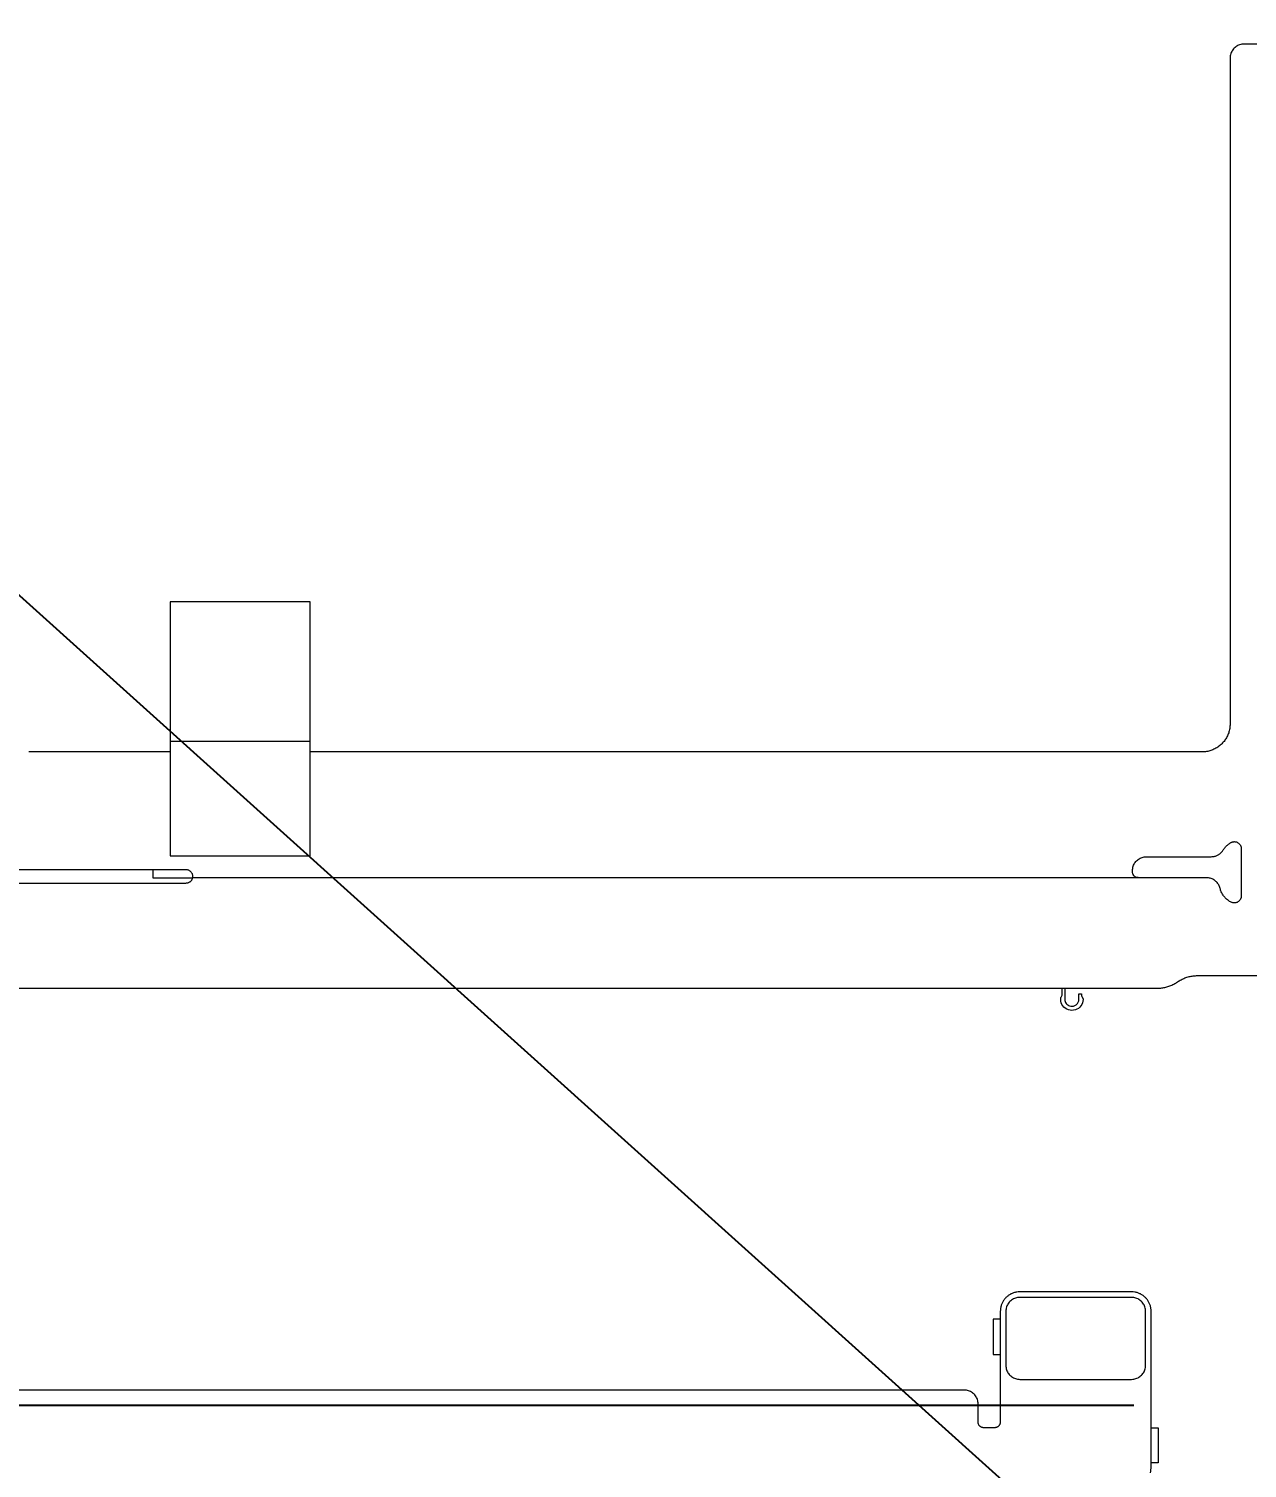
# Model space of a CAD drawing. Header units: millimetres. Extents: x 1863 to 2194, y 977 to 1295.
# Drawn here: x 1972.9 to 2016.5, y 1150.2 to 1201.7 of the extents above; entities that cross this region are included whole.
import ezdxf

# ---------------------------------------------------------------- set-up
doc = ezdxf.new("R2010")
doc.units = ezdxf.units.MM
doc.layers.add('2', color=7, linetype='Continuous', true_color=0xffffff)
doc.layers.add('BMLJ', color=4, linetype='Continuous')
doc.layers.get('0').off()
doc.styles.get("Standard").update_dxf_attribs({"font": 'txt', "bigfont": 'gbcbig.shx'})
doc.dimstyles.new('ISO-25', dxfattribs={"dimtxt": 2.5, "dimasz": 2.5, "dimexe": 1.25, "dimexo": 0.625, "dimtad": 1, "dimtxsty": 'Standard', "dimcen": 2.5, "dimadec": 0, "dimazin": 0, "dimtfac": 1, "dimtmove": 0, "dimatfit": 3, "dimfxl": 1, "dimarcsym": 0})

# ---------------------------------------------------------------- blocks, each defined once
blk = doc.blocks.new('A$C1B9535D9')
at = {"layer": '2', "color": 35, "linetype": 'Continuous', "lineweight": 18}
for p, q in [((5.427, 113.32), (5.427, 113.57)), ((5.427, 113.57), (6.689, 113.57)), ((6.689, 113.57), (6.689, 113.32)), ((1.546, 107.92), (1.546, 107.67)), ((1.546, 107.67), (2.808, 107.67)), ((2.808, 107.67), (2.808, 107.92))]:
    blk.add_line(p, q, dxfattribs=at)
for points, degree in [([(1.15, 113.31), (1.114, 113.302), (1.079, 113.293), (1.043, 113.284)], 3), ([(1.264, 113.32), (1.226, 113.317), (1.188, 113.313), (1.15, 113.31)], 3), ([(6.826, 113.32), (1.264, 113.32)], 1), ([(7.041, 113.302), (6.969, 113.308), (6.897, 113.314), (6.826, 113.32)], 3), ([(0.6, 112.841), (0.591, 112.805), (0.582, 112.77), (0.573, 112.734)], 3), ([(0.642, 112.942), (0.628, 112.908), (0.614, 112.875), (0.6, 112.841)], 3), ([(0.699, 113.033), (0.68, 113.003), (0.661, 112.972), (0.642, 112.942)], 3), ([(0.769, 113.115), (0.746, 113.087), (0.722, 113.06), (0.699, 113.033)], 3), ([(0.851, 113.185), (0.823, 113.161), (0.796, 113.138), (0.769, 113.115)], 3), ([(0.82, 112.849), (0.809, 112.825), (0.799, 112.801), (0.789, 112.777)], 3), ([(0.86, 112.915), (0.847, 112.893), (0.833, 112.871), (0.82, 112.849)], 3), ([(0.942, 113.241), (0.912, 113.223), (0.881, 113.204), (0.851, 113.185)], 3), ([(0.91, 112.973), (0.894, 112.954), (0.877, 112.934), (0.86, 112.915)], 3), ([(0.969, 113.023), (0.949, 113.007), (0.93, 112.99), (0.91, 112.973)], 3), ([(1.043, 113.284), (1.009, 113.27), (0.976, 113.256), (0.942, 113.241)], 3), ([(1.034, 113.064), (1.012, 113.051), (0.99, 113.037), (0.969, 113.023)], 3), ([(1.106, 113.094), (1.082, 113.084), (1.058, 113.074), (1.034, 113.064)], 3), ([(1.183, 113.113), (1.157, 113.107), (1.131, 113.101), (1.106, 113.094)], 3), ([(1.264, 113.12), (1.237, 113.118), (1.21, 113.116), (1.183, 113.113)], 3), ([(3.196, 113.12), (1.264, 113.12)], 1), ([(3.277, 113.113), (3.25, 113.116), (3.223, 113.118), (3.196, 113.12)], 3), ([(3.354, 113.094), (3.329, 113.101), (3.303, 113.107), (3.277, 113.113)], 3), ([(3.426, 113.064), (3.402, 113.074), (3.378, 113.084), (3.354, 113.094)], 3), ([(3.491, 113.023), (3.47, 113.037), (3.448, 113.051), (3.426, 113.064)], 3), ([(3.55, 112.973), (3.53, 112.99), (3.511, 113.007), (3.491, 113.023)], 3), ([(3.6, 112.915), (3.583, 112.934), (3.566, 112.954), (3.55, 112.973)], 3), ([(3.64, 112.849), (3.627, 112.871), (3.613, 112.893), (3.6, 112.915)], 3), ([(3.671, 112.777), (3.661, 112.801), (3.65, 112.825), (3.64, 112.849)], 3), ([(0.573, 112.734), (0.57, 112.696), (0.567, 112.658), (0.564, 112.62)], 3), ([(0.564, 112.62), (0.564, 108.62)], 1), ([(0.77, 112.7), (0.768, 112.673), (0.766, 112.646), (0.764, 112.619)], 3), ([(0.764, 112.619), (0.764, 108.619)], 1), ([(0.789, 112.777), (0.783, 112.752), (0.777, 112.726), (0.77, 112.7)], 3), ([(3.69, 112.7), (3.683, 112.726), (3.677, 112.752), (3.671, 112.777)], 3), ([(3.696, 112.619), (3.694, 112.646), (3.692, 112.673), (3.69, 112.7)], 3), ([(3.696, 108.619), (3.696, 112.619)], 1), ([(0.564, 108.62), (0.567, 108.582), (0.57, 108.545), (0.573, 108.507)], 3), ([(0.573, 108.507), (0.582, 108.471), (0.591, 108.435), (0.6, 108.399)], 3), ([(0.6, 108.399), (0.614, 108.365), (0.628, 108.332), (0.642, 108.298)], 3), ([(0.642, 108.298), (0.661, 108.268), (0.68, 108.237), (0.699, 108.207)], 3), ([(0.699, 108.207), (0.722, 108.179), (0.746, 108.152), (0.769, 108.125)], 3), ([(0.764, 108.619), (0.766, 108.592), (0.768, 108.565), (0.77, 108.538)], 3), ([(0.77, 108.538), (0.777, 108.512), (0.783, 108.487), (0.789, 108.461)], 3), ([(0.789, 108.461), (0.799, 108.437), (0.809, 108.413), (0.82, 108.39)], 3), ([(0.82, 108.39), (0.833, 108.368), (0.847, 108.346), (0.86, 108.324)], 3), ([(0.86, 108.324), (0.877, 108.305), (0.894, 108.285), (0.91, 108.266)], 3), ([(0.91, 108.266), (0.93, 108.249), (0.949, 108.233), (0.969, 108.216)], 3), ([(0.969, 108.216), (0.99, 108.202), (1.012, 108.189), (1.034, 108.175)], 3), ([(1.034, 108.175), (1.058, 108.165), (1.082, 108.155), (1.106, 108.145)], 3), ([(3.354, 108.145), (3.378, 108.155), (3.402, 108.165), (3.426, 108.175)], 3), ([(3.426, 108.175), (3.448, 108.189), (3.47, 108.202), (3.491, 108.216)], 3), ([(3.491, 108.216), (3.511, 108.233), (3.53, 108.249), (3.55, 108.266)], 3), ([(3.55, 108.266), (3.566, 108.285), (3.583, 108.305), (3.6, 108.324)], 3), ([(3.6, 108.324), (3.613, 108.346), (3.627, 108.368), (3.64, 108.39)], 3), ([(3.64, 108.39), (3.65, 108.413), (3.661, 108.437), (3.671, 108.461)], 3), ([(3.671, 108.461), (3.677, 108.487), (3.683, 108.512), (3.69, 108.538)], 3), ([(3.69, 108.538), (3.692, 108.565), (3.694, 108.592), (3.696, 108.619)], 3), ([(0.769, 108.125), (0.796, 108.102), (0.823, 108.078), (0.851, 108.055)], 3), ([(0.851, 108.055), (0.881, 108.036), (0.912, 108.017), (0.942, 107.998)], 3), ([(0.942, 107.998), (0.976, 107.984), (1.009, 107.97), (1.043, 107.956)], 3), ([(1.043, 107.956), (1.079, 107.947), (1.114, 107.938), (1.15, 107.929)], 3), ([(1.106, 108.145), (1.131, 108.139), (1.157, 108.132), (1.183, 108.126)], 3), ([(1.15, 107.929), (1.188, 107.926), (1.226, 107.923), (1.264, 107.92)], 3), ([(1.183, 108.126), (1.21, 108.124), (1.237, 108.122), (1.264, 108.12)], 3), ([(1.264, 108.12), (3.196, 108.12)], 1), ([(1.264, 107.92), (5.224, 107.92)], 1), ([(3.196, 108.12), (3.223, 108.122), (3.25, 108.124), (3.277, 108.126)], 3), ([(3.277, 108.126), (3.303, 108.132), (3.329, 108.139), (3.354, 108.145)], 3), ([(5.224, 107.92), (5.244, 107.919)], 1), ([(5.244, 107.919), (5.254, 107.918), (5.264, 107.916), (5.274, 107.914)], 3), ([(5.274, 107.914), (5.284, 107.911), (5.293, 107.908), (5.303, 107.905)], 3), ([(5.303, 107.905), (5.312, 107.901), (5.32, 107.896), (5.329, 107.892)], 3), ([(5.329, 107.892), (5.337, 107.886), (5.345, 107.881), (5.353, 107.875)], 3), ([(5.353, 107.875), (5.36, 107.869), (5.367, 107.862), (5.374, 107.855)], 3), ([(5.374, 107.855), (5.38, 107.848), (5.386, 107.84), (5.392, 107.832)], 3), ([(5.392, 107.832), (5.397, 107.824), (5.402, 107.815), (5.407, 107.807)], 3), ([(5.407, 107.807), (5.411, 107.798), (5.414, 107.789), (5.418, 107.78)], 3), ([(5.418, 107.78), (5.42, 107.77), (5.422, 107.76), (5.425, 107.75)], 3), ([(5.425, 107.75), (5.425, 107.74), (5.426, 107.73), (5.427, 107.72)], 3), ([(5.427, 107.72), (5.427, 107.328)], 1), ([(4.499, 107.122), (4.473, 107.116), (4.448, 107.109), (4.422, 107.103)], 3), ([(4.58, 107.128), (4.553, 107.126), (4.526, 107.124), (4.499, 107.122)], 3), ([(5.227, 107.128), (4.58, 107.128)], 1), ([(5.259, 107.131), (5.249, 107.13), (5.238, 107.129), (5.227, 107.128)], 3), ([(5.29, 107.139), (5.28, 107.136), (5.27, 107.134), (5.259, 107.131)], 3), ([(5.319, 107.151), (5.309, 107.147), (5.3, 107.143), (5.29, 107.139)], 3), ([(5.345, 107.167), (5.336, 107.161), (5.328, 107.156), (5.319, 107.151)], 3), ([(5.368, 107.187), (5.361, 107.18), (5.353, 107.174), (5.345, 107.167)], 3), ([(5.388, 107.21), (5.382, 107.202), (5.375, 107.195), (5.368, 107.187)], 3), ([(5.405, 107.236), (5.399, 107.227), (5.394, 107.219), (5.388, 107.21)], 3), ([(5.417, 107.265), (5.413, 107.255), (5.409, 107.246), (5.405, 107.236)], 3), ([(5.424, 107.295), (5.422, 107.285), (5.419, 107.275), (5.417, 107.265)], 3), ([(5.427, 107.328), (5.426, 107.317), (5.425, 107.306), (5.424, 107.295)], 3), ([(4.087, 106.709), (4.084, 106.682), (4.082, 106.655), (4.08, 106.628)], 3), ([(4.08, 106.628), (4.08, 31.849)], 1), ([(4.106, 106.786), (4.099, 106.761), (4.093, 106.735), (4.087, 106.709)], 3), ([(4.136, 106.858), (4.126, 106.834), (4.116, 106.81), (4.106, 106.786)], 3), ([(4.177, 106.924), (4.163, 106.902), (4.149, 106.88), (4.136, 106.858)], 3), ([(4.227, 106.982), (4.21, 106.962), (4.193, 106.943), (4.177, 106.924)], 3), ([(4.285, 107.032), (4.265, 107.015), (4.246, 106.999), (4.227, 106.982)], 3), ([(4.35, 107.073), (4.328, 107.059), (4.307, 107.045), (4.285, 107.032)], 3), ([(4.422, 107.103), (4.398, 107.093), (4.374, 107.083), (4.35, 107.073)], 3)]:
    blk.add_open_spline(points, degree=degree, dxfattribs=at)
blk = doc.blocks.new('*D8')
at = {"layer": 'BMLJ', "color": 0, "lineweight": -2, "transparency": 16777216}
for p, q in [((2012.465, 1238.46), (1865.418, 1238.46)), ((1866.668, 1235.96), (1866.668, 1154.96)), ((2012.465, 1152.46), (1865.418, 1152.46))]:
    blk.add_line(p, q, dxfattribs=at)
at = {"layer": 'BMLJ', "color": 0, "transparency": 16777216}
for points in [[(1866.251, 1235.96), (1867.084, 1235.96), (1866.668, 1238.46)], [(1866.251, 1154.96), (1867.084, 1154.96), (1866.668, 1152.46)]]:
    blk.add_solid(points, dxfattribs=at)
at = {"layer": 'BMLJ', "color": 0, "transparency": 16777216, "insert": (1864.793, 1195.46), "char_height": 2.5, "attachment_point": 5, "rotation": 90}
blk.add_mtext('86', dxfattribs=at)

msp = doc.modelspace()

# ---------------------------------------------------------------- linework, layer by layer
at = {"layer": '2', "color": 35, "linetype": 'Continuous', "lineweight": 18}
for p, q in [((1977.986, 1181.217), (1977.986, 1176.218)), ((1982.99, 1181.217), (1977.986, 1181.217)), ((1982.99, 1176.218), (1982.99, 1181.217)), ((1982.99, 1176.218), (1977.986, 1176.218)), ((1977.368, 1171.643), (1977.368, 1171.343)), ((2009.851, 1167.023), (2009.852, 1167.032)), ((2009.851, 1167.014), (2009.851, 1167.023)), ((2009.851, 1166.997), (2009.851, 1167.014)), ((2009.856, 1166.932), (2009.851, 1166.997)), ((2009.852, 1167.032), (2009.854, 1167.04)), ((2009.854, 1167.04), (2009.856, 1167.049)), ((2009.856, 1167.049), (2009.859, 1167.057)), ((2009.859, 1167.057), (2009.862, 1167.065)), ((2009.862, 1167.065), (2009.866, 1167.072)), ((2009.866, 1167.072), (2009.876, 1167.09)), ((2009.879, 1167.09), (2009.895, 1167.118)), ((2009.893, 1167.392), (2009.893, 1167.393)), ((2009.895, 1167.387), (2009.893, 1167.392)), ((2009.896, 1167.381), (2009.895, 1167.387)), ((2009.895, 1167.118), (2009.901, 1167.146)), ((2009.897, 1167.376), (2009.896, 1167.381)), ((2009.898, 1167.37), (2009.897, 1167.376)), ((2009.899, 1167.364), (2009.898, 1167.37)), ((2009.9, 1167.358), (2009.899, 1167.364)), ((2009.9, 1167.353), (2009.9, 1167.358)), ((2009.901, 1167.347), (2009.9, 1167.353)), ((2009.901, 1167.341), (2009.901, 1167.347)), ((2009.901, 1167.335), (2009.901, 1167.341)), ((2009.901, 1167.146), (2009.901, 1167.335)), ((2009.995, 1167.393), (2009.995, 1167.392)), ((2009.995, 1167.392), (2009.996, 1167.387)), ((2009.996, 1167.387), (2009.997, 1167.381)), ((2009.997, 1167.381), (2009.998, 1167.376)), ((2009.998, 1167.376), (2009.999, 1167.37)), ((2009.999, 1167.37), (2010, 1167.364)), ((2010, 1167.364), (2010, 1167.358)), ((2010, 1167.358), (2010.001, 1167.353)), ((2010.001, 1167.353), (2010.001, 1167.347)), ((2010.001, 1167.347), (2010.001, 1167.341)), ((2010.001, 1167.341), (2010.001, 1167.335)), ((2010.001, 1167.335), (2010.001, 1166.997)), ((2010.001, 1166.997), (2010.005, 1166.956)), ((2010.5, 1166.97), (2010.502, 1166.997)), ((2010.502, 1166.997), (2010.502, 1167.192)), ((2010.502, 1167.192), (2010.6, 1167.192)), ((2010.6, 1167.192), (2010.6, 1167.13)), ((2010.6, 1167.13), (2010.606, 1167.095)), ((2010.606, 1167.095), (2010.622, 1167.07)), ((2010.622, 1167.07), (2010.627, 1167.063)), ((2010.627, 1167.063), (2010.632, 1167.056)), ((2010.632, 1167.056), (2010.637, 1167.048)), ((2010.637, 1167.048), (2010.641, 1167.041)), ((2010.641, 1167.041), (2010.644, 1167.032)), ((2010.644, 1167.032), (2010.646, 1167.024)), ((2010.646, 1167.024), (2010.649, 1167.015)), ((2010.649, 1167.015), (2010.65, 1167.007)), ((2010.65, 1167.007), (2010.651, 1166.998)), ((2010.651, 1166.998), (2010.651, 1166.989)), ((2009.872, 1166.87), (2009.856, 1166.932)), ((2009.896, 1166.812), (2009.872, 1166.87)), ((2009.928, 1166.76), (2009.896, 1166.812)), ((2009.968, 1166.713), (2009.928, 1166.76)), ((2010.015, 1166.673), (2009.968, 1166.713)), ((2010.005, 1166.956), (2010.014, 1166.917)), ((2010.014, 1166.917), (2010.029, 1166.882)), ((2010.067, 1166.641), (2010.015, 1166.673)), ((2010.029, 1166.882), (2010.05, 1166.849)), ((2010.05, 1166.849), (2010.075, 1166.82)), ((2010.125, 1166.616), (2010.067, 1166.641)), ((2010.075, 1166.82), (2010.104, 1166.795)), ((2010.104, 1166.795), (2010.136, 1166.775)), ((2010.186, 1166.601), (2010.125, 1166.616)), ((2010.136, 1166.775), (2010.172, 1166.759)), ((2010.172, 1166.759), (2010.211, 1166.75)), ((2010.251, 1166.596), (2010.186, 1166.601)), ((2010.211, 1166.75), (2010.251, 1166.747)), ((2010.251, 1166.747), (2010.28, 1166.748)), ((2010.315, 1166.601), (2010.251, 1166.596)), ((2010.28, 1166.748), (2010.308, 1166.753)), ((2010.308, 1166.753), (2010.336, 1166.761)), ((2010.376, 1166.616), (2010.315, 1166.601)), ((2010.336, 1166.761), (2010.361, 1166.772)), ((2010.361, 1166.772), (2010.386, 1166.786)), ((2010.433, 1166.64), (2010.376, 1166.616)), ((2010.386, 1166.786), (2010.409, 1166.802)), ((2010.409, 1166.802), (2010.429, 1166.821)), ((2010.429, 1166.821), (2010.448, 1166.843)), ((2010.485, 1166.671), (2010.433, 1166.64)), ((2010.448, 1166.843), (2010.464, 1166.866)), ((2010.464, 1166.866), (2010.478, 1166.891)), ((2010.478, 1166.891), (2010.488, 1166.917)), ((2010.531, 1166.711), (2010.485, 1166.671)), ((2010.488, 1166.917), (2010.495, 1166.944)), ((2010.495, 1166.944), (2010.5, 1166.97)), ((2010.571, 1166.756), (2010.531, 1166.711)), ((2010.604, 1166.808), (2010.571, 1166.756)), ((2010.629, 1166.864), (2010.604, 1166.808)), ((2010.645, 1166.925), (2010.629, 1166.864)), ((2010.651, 1166.989), (2010.645, 1166.925))]:
    msp.add_line(p, q, dxfattribs=at)
for points, degree in [([(2016.06, 1201.025), (2016.044, 1201.006), (2016.027, 1200.986), (2016.01, 1200.967)], 3), ([(2016.119, 1201.075), (2016.099, 1201.058), (2016.08, 1201.042), (2016.06, 1201.025)], 3), ([(2016.184, 1201.116), (2016.162, 1201.102), (2016.14, 1201.088), (2016.119, 1201.075)], 3), ([(2016.256, 1201.146), (2016.232, 1201.136), (2016.208, 1201.126), (2016.184, 1201.116)], 3), ([(2016.333, 1201.165), (2016.307, 1201.158), (2016.282, 1201.152), (2016.256, 1201.146)], 3), ([(2016.414, 1201.171), (2016.387, 1201.169), (2016.36, 1201.167), (2016.333, 1201.165)], 3), ([(2018.464, 1201.171), (2016.414, 1201.171)], 1), ([(2015.92, 1200.752), (2015.918, 1200.725), (2015.916, 1200.698), (2015.914, 1200.671)], 3), ([(2015.914, 1200.671), (2015.914, 1176.843)], 1), ([(2015.939, 1200.829), (2015.933, 1200.804), (2015.927, 1200.778), (2015.92, 1200.752)], 3), ([(2015.97, 1200.901), (2015.96, 1200.877), (2015.949, 1200.853), (2015.939, 1200.829)], 3), ([(2016.01, 1200.967), (2015.997, 1200.945), (2015.983, 1200.923), (2015.97, 1200.901)], 3), ([(2015.914, 1176.843), (2015.909, 1176.789), (2015.905, 1176.735), (2015.901, 1176.681)], 3), ([(2015.802, 1176.383), (2015.775, 1176.34), (2015.748, 1176.296), (2015.721, 1176.252)], 3), ([(2015.863, 1176.527), (2015.843, 1176.479), (2015.822, 1176.431), (2015.802, 1176.383)], 3), ([(2015.901, 1176.681), (2015.888, 1176.629), (2015.875, 1176.578), (2015.863, 1176.527)], 3), ([(1977.986, 1175.843), (1972.923, 1175.843)], 1), ([(1977.986, 1176.218), (1977.986, 1172.123)], 1), ([(1982.99, 1172.123), (1982.99, 1176.218)], 1), ([(2014.913, 1175.843), (1982.99, 1175.843)], 1), ([(2015.075, 1175.856), (2015.021, 1175.852), (2014.967, 1175.847), (2014.913, 1175.843)], 3), ([(2015.229, 1175.894), (2015.178, 1175.881), (2015.127, 1175.869), (2015.075, 1175.856)], 3), ([(2015.373, 1175.955), (2015.325, 1175.934), (2015.277, 1175.914), (2015.229, 1175.894)], 3), ([(2015.504, 1176.036), (2015.46, 1176.009), (2015.417, 1175.982), (2015.373, 1175.955)], 3), ([(2015.621, 1176.136), (2015.582, 1176.102), (2015.543, 1176.069), (2015.504, 1176.036)], 3), ([(2015.721, 1176.252), (2015.687, 1176.213), (2015.654, 1176.175), (2015.621, 1176.136)], 3), ([(2015.44, 1172.139), (2015.455, 1172.146), (2015.47, 1172.154), (2015.485, 1172.162)], 3), ([(2015.485, 1172.162), (2015.5, 1172.171), (2015.514, 1172.18), (2015.528, 1172.189)], 3), ([(2015.528, 1172.189), (2015.541, 1172.199), (2015.555, 1172.21), (2015.568, 1172.22)], 3), ([(2015.568, 1172.22), (2015.58, 1172.232), (2015.593, 1172.244), (2015.605, 1172.256)], 3), ([(2015.605, 1172.256), (2015.616, 1172.269), (2015.627, 1172.282), (2015.638, 1172.295)], 3), ([(2015.638, 1172.295), (2015.648, 1172.31), (2015.658, 1172.324), (2015.668, 1172.338)], 3), ([(2015.668, 1172.338), (2015.675, 1172.349), (2015.682, 1172.36), (2015.688, 1172.371)], 3), ([(2015.688, 1172.371), (2015.696, 1172.381), (2015.703, 1172.392), (2015.711, 1172.402)], 3), ([(2015.711, 1172.402), (2015.719, 1172.412), (2015.727, 1172.422), (2015.735, 1172.432)], 3), ([(2015.735, 1172.432), (2015.743, 1172.442), (2015.752, 1172.451), (2015.76, 1172.461)], 3), ([(2015.76, 1172.461), (2015.769, 1172.47), (2015.778, 1172.479), (2015.787, 1172.488)], 3), ([(2015.787, 1172.488), (2015.796, 1172.497), (2015.806, 1172.506), (2015.815, 1172.514)], 3), ([(2015.815, 1172.514), (2015.825, 1172.523), (2015.835, 1172.531), (2015.845, 1172.539)], 3), ([(2015.845, 1172.539), (2015.855, 1172.547), (2015.865, 1172.554), (2015.876, 1172.562)], 3), ([(2015.876, 1172.562), (2015.886, 1172.569), (2015.897, 1172.576), (2015.908, 1172.584)], 3), ([(2015.908, 1172.584), (2015.919, 1172.59), (2015.93, 1172.597), (2015.941, 1172.603)], 3), ([(2015.941, 1172.603), (2015.944, 1172.605), (2015.948, 1172.607), (2015.952, 1172.609)], 3), ([(2015.952, 1172.609), (2015.956, 1172.611), (2015.96, 1172.613), (2015.964, 1172.615)], 3), ([(2015.964, 1172.615), (2015.968, 1172.616), (2015.972, 1172.618), (2015.976, 1172.62)], 3), ([(2015.976, 1172.62), (2015.98, 1172.621), (2015.984, 1172.622), (2015.988, 1172.624)], 3), ([(2015.988, 1172.624), (2015.992, 1172.625), (2015.996, 1172.626), (2016, 1172.627)], 3), ([(2016, 1172.627), (2016.005, 1172.628), (2016.009, 1172.629), (2016.013, 1172.63)], 3), ([(2016.013, 1172.63), (2016.017, 1172.631), (2016.021, 1172.632), (2016.026, 1172.632)], 3), ([(2016.026, 1172.632), (2016.03, 1172.633), (2016.034, 1172.633), (2016.038, 1172.634)], 3), ([(2016.038, 1172.634), (2016.043, 1172.634), (2016.047, 1172.635), (2016.051, 1172.635)], 3), ([(2016.051, 1172.635), (2016.056, 1172.635), (2016.06, 1172.635), (2016.064, 1172.635)], 3), ([(2016.064, 1172.635), (2016.078, 1172.634), (2016.091, 1172.633), (2016.105, 1172.632)], 3), ([(2016.105, 1172.632), (2016.118, 1172.629), (2016.13, 1172.626), (2016.143, 1172.623)], 3), ([(2016.143, 1172.623), (2016.155, 1172.618), (2016.167, 1172.612), (2016.179, 1172.607)], 3), ([(2016.179, 1172.607), (2016.19, 1172.601), (2016.201, 1172.594), (2016.212, 1172.587)], 3), ([(2016.212, 1172.587), (2016.222, 1172.579), (2016.231, 1172.57), (2016.241, 1172.562)], 3), ([(2016.241, 1172.562), (2016.249, 1172.552), (2016.258, 1172.543), (2016.266, 1172.533)], 3), ([(2016.266, 1172.533), (2016.273, 1172.522), (2016.279, 1172.511), (2016.286, 1172.5)], 3), ([(2016.286, 1172.5), (2016.291, 1172.488), (2016.296, 1172.476), (2016.301, 1172.464)], 3), ([(2016.301, 1172.464), (2016.305, 1172.452), (2016.308, 1172.439), (2016.311, 1172.426)], 3), ([(2016.311, 1172.426), (2016.312, 1172.412), (2016.313, 1172.399), (2016.314, 1172.385)], 3), ([(2016.314, 1172.385), (2016.314, 1170.692)], 1), ([(1965.347, 1171.643), (1978.536, 1171.643)], 1), ([(1977.986, 1172.123), (1982.99, 1172.123)], 1), ([(1978.536, 1171.643), (1978.55, 1171.642), (1978.563, 1171.641), (1978.577, 1171.64)], 3), ([(1978.577, 1171.64), (1978.59, 1171.637), (1978.603, 1171.634), (1978.615, 1171.63)], 3), ([(1978.615, 1171.63), (1978.627, 1171.625), (1978.639, 1171.62), (1978.651, 1171.615)], 3), ([(2012.422, 1171.597), (2012.424, 1171.624), (2012.426, 1171.651), (2012.428, 1171.678)], 3), ([(2012.428, 1171.678), (2012.435, 1171.704), (2012.441, 1171.73), (2012.447, 1171.755)], 3), ([(2012.447, 1171.755), (2012.457, 1171.779), (2012.467, 1171.803), (2012.478, 1171.827)], 3), ([(2012.478, 1171.827), (2012.491, 1171.849), (2012.505, 1171.871), (2012.518, 1171.893)], 3), ([(2012.518, 1171.893), (2012.535, 1171.912), (2012.551, 1171.931), (2012.568, 1171.951)], 3), ([(2012.568, 1171.951), (2012.588, 1171.967), (2012.607, 1171.984), (2012.626, 1172.001)], 3), ([(2012.626, 1172.001), (2012.648, 1172.014), (2012.67, 1172.028), (2012.692, 1172.041)], 3), ([(2012.692, 1172.041), (2012.716, 1172.051), (2012.74, 1172.062), (2012.763, 1172.072)], 3), ([(2012.763, 1172.072), (2012.789, 1172.078), (2012.815, 1172.084), (2012.84, 1172.091)], 3), ([(2012.84, 1172.091), (2012.867, 1172.093), (2012.894, 1172.095), (2012.921, 1172.097)], 3), ([(2012.921, 1172.097), (2015.24, 1172.097)], 1), ([(2015.24, 1172.097), (2015.258, 1172.098), (2015.275, 1172.099), (2015.292, 1172.1)], 3), ([(2015.292, 1172.1), (2015.309, 1172.102), (2015.326, 1172.105), (2015.343, 1172.108)], 3), ([(2015.343, 1172.108), (2015.36, 1172.112), (2015.376, 1172.117), (2015.392, 1172.121)], 3), ([(2015.392, 1172.121), (2015.408, 1172.127), (2015.424, 1172.133), (2015.44, 1172.139)], 3), ([(1978.536, 1171.143), (1956.898, 1171.143)], 1), ([(1977.368, 1171.343), (1978.782, 1171.343)], 1), ([(1978.572, 1171.146), (1978.56, 1171.145), (1978.548, 1171.144), (1978.536, 1171.143)], 3), ([(1978.605, 1171.153), (1978.594, 1171.151), (1978.583, 1171.148), (1978.572, 1171.146)], 3), ([(1978.637, 1171.165), (1978.627, 1171.161), (1978.616, 1171.157), (1978.605, 1171.153)], 3), ([(1978.667, 1171.18), (1978.657, 1171.175), (1978.647, 1171.17), (1978.637, 1171.165)], 3), ([(1978.651, 1171.615), (1978.662, 1171.609), (1978.673, 1171.602), (1978.684, 1171.595)], 3), ([(1978.695, 1171.2), (1978.686, 1171.193), (1978.677, 1171.187), (1978.667, 1171.18)], 3), ([(1978.684, 1171.595), (1978.694, 1171.587), (1978.704, 1171.578), (1978.713, 1171.57)], 3), ([(1978.719, 1171.223), (1978.711, 1171.215), (1978.703, 1171.207), (1978.695, 1171.2)], 3), ([(1978.713, 1171.57), (1978.722, 1171.56), (1978.73, 1171.551), (1978.738, 1171.541)], 3), ([(1978.741, 1171.249), (1978.734, 1171.24), (1978.727, 1171.231), (1978.719, 1171.223)], 3), ([(1978.738, 1171.541), (1978.745, 1171.53), (1978.752, 1171.519), (1978.759, 1171.508)], 3), ([(1978.759, 1171.278), (1978.753, 1171.268), (1978.747, 1171.258), (1978.741, 1171.249)], 3), ([(1978.759, 1171.508), (1978.764, 1171.496), (1978.769, 1171.484), (1978.774, 1171.472)], 3), ([(1978.772, 1171.309), (1978.768, 1171.299), (1978.763, 1171.288), (1978.759, 1171.278)], 3), ([(1978.782, 1171.343), (1978.779, 1171.332), (1978.775, 1171.321), (1978.772, 1171.309)], 3), ([(1978.774, 1171.472), (1978.777, 1171.46), (1978.78, 1171.447), (1978.784, 1171.434)], 3), ([(2015.072, 1171.343), (1978.782, 1171.343)], 1), ([(1978.784, 1171.434), (1978.785, 1171.42), (1978.786, 1171.407), (1978.787, 1171.393)], 3), ([(1978.787, 1171.393), (1978.787, 1171.347)], 1), ([(1978.787, 1171.347), (2012.622, 1171.347)], 1), ([(1978.787, 1171.343), (1978.787, 1171.347)], 1), ([(2012.422, 1171.547), (2012.422, 1171.597)], 1), ([(2012.424, 1171.515), (2012.424, 1171.526), (2012.423, 1171.536), (2012.422, 1171.547)], 3), ([(2012.432, 1171.484), (2012.429, 1171.494), (2012.427, 1171.505), (2012.424, 1171.515)], 3), ([(2012.444, 1171.455), (2012.44, 1171.465), (2012.436, 1171.474), (2012.432, 1171.484)], 3), ([(2012.46, 1171.429), (2012.455, 1171.438), (2012.45, 1171.447), (2012.444, 1171.455)], 3), ([(2012.48, 1171.406), (2012.474, 1171.414), (2012.467, 1171.421), (2012.46, 1171.429)], 3), ([(2012.504, 1171.386), (2012.496, 1171.393), (2012.488, 1171.399), (2012.48, 1171.406)], 3), ([(2012.53, 1171.37), (2012.521, 1171.375), (2012.512, 1171.38), (2012.504, 1171.386)], 3), ([(2012.559, 1171.358), (2012.549, 1171.362), (2012.539, 1171.366), (2012.53, 1171.37)], 3), ([(2012.589, 1171.35), (2012.579, 1171.352), (2012.569, 1171.355), (2012.559, 1171.358)], 3), ([(2012.622, 1171.347), (2012.611, 1171.348), (2012.6, 1171.349), (2012.589, 1171.35)], 3), ([(2015.141, 1171.339), (2015.118, 1171.34), (2015.095, 1171.342), (2015.072, 1171.343)], 3), ([(2015.206, 1171.325), (2015.184, 1171.33), (2015.162, 1171.334), (2015.141, 1171.339)], 3), ([(2015.268, 1171.303), (2015.248, 1171.311), (2015.227, 1171.318), (2015.206, 1171.325)], 3), ([(2015.327, 1171.274), (2015.307, 1171.283), (2015.288, 1171.293), (2015.268, 1171.303)], 3), ([(2015.381, 1171.237), (2015.363, 1171.249), (2015.345, 1171.261), (2015.327, 1171.274)], 3), ([(2015.429, 1171.193), (2015.413, 1171.207), (2015.397, 1171.222), (2015.381, 1171.237)], 3), ([(2015.472, 1171.143), (2015.458, 1171.16), (2015.444, 1171.176), (2015.429, 1171.193)], 3), ([(2015.508, 1171.088), (2015.496, 1171.106), (2015.484, 1171.125), (2015.472, 1171.143)], 3), ([(2015.537, 1171.027), (2015.527, 1171.047), (2015.518, 1171.067), (2015.508, 1171.088)], 3), ([(2015.558, 1170.962), (2015.551, 1170.984), (2015.544, 1171.005), (2015.537, 1171.027)], 3), ([(2015.576, 1170.899), (2015.57, 1170.92), (2015.564, 1170.941), (2015.558, 1170.962)], 3), ([(2015.6, 1170.838), (2015.592, 1170.858), (2015.584, 1170.878), (2015.576, 1170.899)], 3), ([(2015.628, 1170.779), (2015.619, 1170.799), (2015.609, 1170.818), (2015.6, 1170.838)], 3), ([(2015.662, 1170.724), (2015.651, 1170.742), (2015.64, 1170.761), (2015.628, 1170.779)], 3), ([(2015.7, 1170.671), (2015.688, 1170.689), (2015.675, 1170.706), (2015.662, 1170.724)], 3), ([(2015.743, 1170.623), (2015.729, 1170.639), (2015.715, 1170.655), (2015.7, 1170.671)], 3), ([(2015.79, 1170.578), (2015.774, 1170.593), (2015.759, 1170.608), (2015.743, 1170.623)], 3), ([(2016.297, 1170.602), (2016.295, 1170.598), (2016.294, 1170.595), (2016.292, 1170.591)], 3), ([(2016.301, 1170.613), (2016.3, 1170.609), (2016.298, 1170.605), (2016.297, 1170.602)], 3), ([(2016.304, 1170.624), (2016.303, 1170.62), (2016.302, 1170.616), (2016.301, 1170.613)], 3), ([(2016.307, 1170.635), (2016.306, 1170.631), (2016.305, 1170.627), (2016.304, 1170.624)], 3), ([(2016.31, 1170.646), (2016.309, 1170.642), (2016.308, 1170.638), (2016.307, 1170.635)], 3), ([(2016.312, 1170.657), (2016.311, 1170.653), (2016.31, 1170.65), (2016.31, 1170.646)], 3), ([(2016.313, 1170.669), (2016.313, 1170.665), (2016.312, 1170.661), (2016.312, 1170.657)], 3), ([(2016.314, 1170.68), (2016.314, 1170.676), (2016.313, 1170.673), (2016.313, 1170.669)], 3), ([(2016.314, 1170.692), (2016.314, 1170.688), (2016.314, 1170.684), (2016.314, 1170.68)], 3), ([(2015.84, 1170.537), (2015.823, 1170.55), (2015.807, 1170.564), (2015.79, 1170.578)], 3), ([(2015.895, 1170.5), (2015.876, 1170.512), (2015.858, 1170.524), (2015.84, 1170.537)], 3), ([(2015.952, 1170.468), (2015.933, 1170.479), (2015.914, 1170.489), (2015.895, 1170.5)], 3), ([(2015.99, 1170.453), (2015.977, 1170.458), (2015.965, 1170.463), (2015.952, 1170.468)], 3), ([(2016.028, 1170.444), (2016.016, 1170.447), (2016.003, 1170.45), (2015.99, 1170.453)], 3), ([(2016.067, 1170.442), (2016.054, 1170.443), (2016.041, 1170.443), (2016.028, 1170.444)], 3), ([(2016.106, 1170.446), (2016.093, 1170.444), (2016.08, 1170.443), (2016.067, 1170.442)], 3), ([(2016.143, 1170.455), (2016.13, 1170.452), (2016.118, 1170.449), (2016.106, 1170.446)], 3), ([(2016.178, 1170.47), (2016.167, 1170.465), (2016.155, 1170.46), (2016.143, 1170.455)], 3), ([(2016.211, 1170.49), (2016.2, 1170.483), (2016.189, 1170.477), (2016.178, 1170.47)], 3), ([(2016.241, 1170.516), (2016.231, 1170.507), (2016.221, 1170.499), (2016.211, 1170.49)], 3), ([(2016.266, 1170.546), (2016.258, 1170.536), (2016.249, 1170.526), (2016.241, 1170.516)], 3), ([(2016.287, 1170.581), (2016.28, 1170.569), (2016.273, 1170.557), (2016.266, 1170.546)], 3), ([(2016.292, 1170.591), (2016.291, 1170.588), (2016.289, 1170.584), (2016.287, 1170.581)], 3), ([(2013.832, 1167.504), (2013.855, 1167.515), (2013.877, 1167.527), (2013.9, 1167.538)], 3), ([(2013.9, 1167.538), (2013.922, 1167.55), (2013.944, 1167.563), (2013.966, 1167.575)], 3), ([(2013.966, 1167.575), (2013.988, 1167.589), (2014.009, 1167.603), (2014.031, 1167.617)], 3), ([(2014.031, 1167.617), (2014.052, 1167.631), (2014.073, 1167.645), (2014.095, 1167.659)], 3), ([(2014.095, 1167.659), (2014.117, 1167.672), (2014.139, 1167.684), (2014.161, 1167.697)], 3), ([(2014.161, 1167.697), (2014.184, 1167.708), (2014.206, 1167.719), (2014.229, 1167.731)], 3), ([(2014.229, 1167.731), (2014.252, 1167.74), (2014.276, 1167.75), (2014.299, 1167.76)], 3), ([(2014.299, 1167.76), (2014.323, 1167.768), (2014.347, 1167.777), (2014.371, 1167.785)], 3), ([(2014.371, 1167.785), (2014.395, 1167.792), (2014.42, 1167.799), (2014.444, 1167.805)], 3), ([(2014.444, 1167.805), (2014.469, 1167.811), (2014.494, 1167.816), (2014.519, 1167.822)], 3), ([(2014.519, 1167.822), (2014.544, 1167.825), (2014.569, 1167.829), (2014.594, 1167.833)], 3), ([(2014.594, 1167.833), (2014.619, 1167.835), (2014.645, 1167.838), (2014.67, 1167.84)], 3), ([(2014.67, 1167.84), (2014.696, 1167.841), (2014.721, 1167.842), (2014.747, 1167.843)], 3), ([(2014.747, 1167.843), (2017.574, 1167.843)], 1), ([(1938.535, 1167.393), (2013.315, 1167.393)], 1), ([(2013.315, 1167.393), (2013.34, 1167.393), (2013.366, 1167.394), (2013.391, 1167.395)], 3), ([(2013.391, 1167.395), (2013.417, 1167.397), (2013.442, 1167.4), (2013.467, 1167.402)], 3), ([(2013.467, 1167.402), (2013.492, 1167.406), (2013.517, 1167.41), (2013.543, 1167.413)], 3), ([(2013.543, 1167.413), (2013.567, 1167.419), (2013.592, 1167.424), (2013.617, 1167.429)], 3), ([(2013.617, 1167.429), (2013.641, 1167.436), (2013.666, 1167.443), (2013.69, 1167.45)], 3), ([(2013.69, 1167.45), (2013.714, 1167.458), (2013.738, 1167.467), (2013.762, 1167.475)], 3), ([(2013.762, 1167.475), (2013.785, 1167.485), (2013.808, 1167.494), (2013.832, 1167.504)], 3)]:
    msp.add_open_spline(points, degree=degree, dxfattribs=at)
at = {"layer": 'BMLJ'}
msp.add_line((1893.966, 1252.203), (2193.966, 982.203), dxfattribs=at)

# ---------------------------------------------------------------- block references
at = {"linetype": 'Continuous', "rotation": 270}
msp.add_blockref('A$C1B9535D9', (1899.769, 1157.094), dxfattribs=at)

# ---------------------------------------------------------------- dimensions: what is measured, and where the dimension line sits
at = {"layer": 'BMLJ'}
dim = msp.add_linear_dim(base=(1866.668, 1152.46), p1=(2013.09, 1238.46), p2=(2013.09, 1152.46), angle=90, dimstyle='ISO-25', dxfattribs=at)
dim.commit()
dim.dimension.update_dxf_attribs({"geometry": '*D8', "text_midpoint": (1864.793, 1195.46)})

doc.saveas('drawing.dxf')
